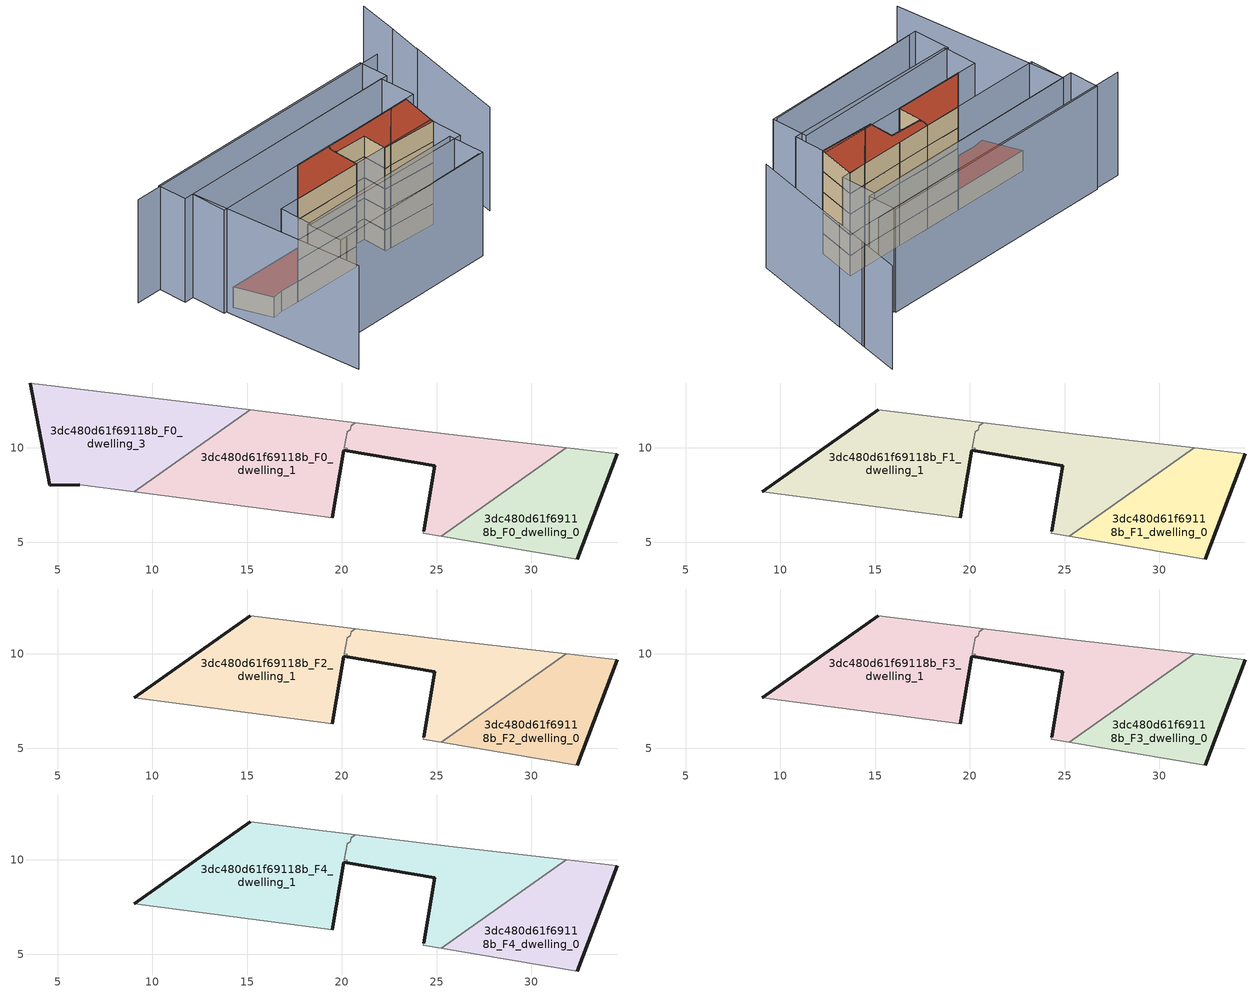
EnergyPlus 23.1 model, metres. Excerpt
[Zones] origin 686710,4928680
3dc480d61f69118b_F0_dwelling_0
 floor ground (EU_floor_Construction): 32.43,4.12 34.54,9.68 31.85,9.99 25.24,5.33 z0
 wall outside (EU_wall_Construction): 34.54,9.68 32.43,4.12 z0:3
 wall adiabatic (EU_wall_Construction): 31.85,9.99 34.54,9.68 / 32.43,4.12 25.24,5.33 z0:3
 wall to 3dc480d61f69118b_F0_dwelling_1 (EU_wall_Construction): 25.24,5.32 31.85,9.99 z0:3
3dc480d61f69118b_F0_dwelling_1
 floor ground (EU_floor_Construction): 19.48,6.3 20.1,9.85 20.25,9.83 20.27,9.97 20.13,10 20.27,10.83 20.45,10.96 20.48,11.17 20.69,11.32 15.16,11.99 9.03,7.67 z0; 31.85,9.99 25.64,10.71 20.69,11.32 20.48,11.17 20.45,10.96 20.27,10.83 20.13,10 20.27,9.97 20.25,9.83 24.9,9.03 24.32,5.59 24.3,5.48 25.24,5.33 z0
 wall outside (EU_wall_Construction): 24.32,5.59 24.9,9.03 20.25,9.83 z0:3
 wall adiabatic (EU_wall_Construction): 20.69,11.32 25.64,10.71 31.85,9.99 / 25.24,5.33 24.3,5.48 24.32,5.59 z0:3
 wall to 3dc480d61f69118b_F0_dwelling_2 (EU_wall_Construction): 20.25,9.83 20.28,9.97 / 20.27,9.97 20.13,10 20.27,10.83 20.45,10.96 20.48,11.17 20.69,11.32 z0:3
3dc480d61f69118b_F0_dwelling_2
 floor ground (EU_floor_Construction): 19.48,6.3 20.1,9.85 20.25,9.83 20.27,9.97 20.13,10 20.27,10.83 20.45,10.96 20.48,11.17 20.69,11.32 15.16,11.99 9.03,7.67 z0; 31.85,9.99 25.64,10.71 20.69,11.32 20.48,11.17 20.45,10.96 20.27,10.83 20.13,10 20.27,9.97 20.25,9.83 24.9,9.03 24.32,5.59 24.3,5.48 25.24,5.33 z0
 wall outside (EU_wall_Construction): 20.25,9.83 20.1,9.85 19.48,6.3 z0:3
 wall adiabatic (EU_wall_Construction): 15.16,11.99 20.69,11.32 / 19.48,6.3 9.03,7.67 z0:3
 wall to 3dc480d61f69118b_F0_dwelling_3 (EU_wall_Construction): 9.03,7.67 15.16,11.99 z0:3
3dc480d61f69118b_F0_dwelling_3
 floor ground (EU_floor_Construction): 15.16,11.99 3.54,13.41 4.59,8 6.16,8.04 9.03,7.67 z0
 wall outside (EU_wall_Construction): 6.16,8.04 4.59,8 3.54,13.41 z0:3
 wall adiabatic (EU_wall_Construction): 3.54,13.41 15.16,11.99 / 9.03,7.67 6.16,8.04 z0:3
 roof outside (EU_roof_Construction): 15.16,11.99 9.03,7.67 6.16,8.04 4.59,8 3.54,13.41 z3
3dc480d61f69118b_F1_dwelling_0
 floor to 3dc480d61f69118b_F0_dwelling_0 (EU_floor_Construction): 32.43,4.12 34.54,9.68 31.85,9.99 25.24,5.33 z3
 wall outside (EU_wall_Construction): 34.54,9.68 32.43,4.12 z3:6
 wall adiabatic (EU_wall_Construction): 31.85,9.99 34.54,9.68 / 32.43,4.12 25.24,5.33 z3:6
 wall to 3dc480d61f69118b_F1_dwelling_1 (EU_wall_Construction): 25.24,5.32 31.85,9.99 z3:6
3dc480d61f69118b_F1_dwelling_1
 floor adiabatic (EU_floor_Construction): 31.85,9.99 25.64,10.71 20.69,11.32 20.48,11.17 20.45,10.96 20.27,10.83 20.13,10 20.27,9.97 20.25,9.83 24.9,9.03 24.32,5.59 24.3,5.48 25.24,5.33 z3; 19.48,6.3 20.1,9.85 20.25,9.83 20.27,9.97 20.13,10 20.27,10.83 20.45,10.96 20.48,11.17 20.69,11.32 15.16,11.99 9.03,7.67 z3
 wall outside (EU_wall_Construction): 24.32,5.59 24.9,9.03 20.25,9.83 z3:6
 wall adiabatic (EU_wall_Construction): 20.69,11.32 25.64,10.71 31.85,9.99 / 25.24,5.33 24.3,5.48 24.32,5.59 z3:6
 wall to 3dc480d61f69118b_F1_dwelling_2 (EU_wall_Construction): 20.25,9.83 20.28,9.97 / 20.27,9.97 20.13,10 20.27,10.83 20.45,10.96 20.48,11.17 20.69,11.32 z3:6
3dc480d61f69118b_F1_dwelling_2
 floor to 3dc480d61f69118b_F0_dwelling_2 (EU_floor_Construction): 19.48,6.3 20.1,9.85 20.25,9.83 20.27,9.97 20.13,10 20.27,10.83 20.45,10.96 20.48,11.17 20.69,11.32 15.16,11.99 9.03,7.67 z3; 31.85,9.99 25.64,10.71 20.69,11.32 20.48,11.17 20.45,10.96 20.27,10.83 20.13,10 20.27,9.97 20.25,9.83 24.9,9.03 24.32,5.59 24.3,5.48 25.24,5.33 z3
 wall outside (EU_wall_Construction): 9.03,7.67 15.16,11.99 / 20.25,9.83 20.1,9.85 19.48,6.3 z3:6
 wall adiabatic (EU_wall_Construction): 15.16,11.99 20.69,11.32 / 19.48,6.3 9.03,7.67 z3:6
3dc480d61f69118b_F2_dwelling_0
 floor to 3dc480d61f69118b_F1_dwelling_0 (EU_floor_Construction): 32.43,4.12 34.54,9.68 31.85,9.99 25.24,5.33 z6
 wall outside (EU_wall_Construction): 34.54,9.68 32.43,4.12 z6:9
 wall adiabatic (EU_wall_Construction): 31.85,9.99 34.54,9.68 / 32.43,4.12 25.24,5.33 z6:9
 wall to 3dc480d61f69118b_F2_dwelling_1 (EU_wall_Construction): 25.24,5.32 31.85,9.99 z6:9
3dc480d61f69118b_F2_dwelling_1
 floor adiabatic (EU_floor_Construction): 31.85,9.99 25.64,10.71 20.69,11.32 20.48,11.17 20.45,10.96 20.27,10.83 20.13,10 20.27,9.97 20.25,9.83 24.9,9.03 24.32,5.59 24.3,5.48 25.24,5.33 z6; 19.48,6.3 20.1,9.85 20.25,9.83 20.27,9.97 20.13,10 20.27,10.83 20.45,10.96 20.48,11.17 20.69,11.32 15.16,11.99 9.03,7.67 z6
 wall outside (EU_wall_Construction): 24.32,5.59 24.9,9.03 20.25,9.83 z6:9
 wall adiabatic (EU_wall_Construction): 20.69,11.32 25.64,10.71 31.85,9.99 / 25.24,5.33 24.3,5.48 24.32,5.59 z6:9
 wall to 3dc480d61f69118b_F2_dwelling_2 (EU_wall_Construction): 20.25,9.83 20.28,9.97 / 20.27,9.97 20.13,10 20.27,10.83 20.45,10.96 20.48,11.17 20.69,11.32 z6:9
3dc480d61f69118b_F2_dwelling_2
 floor to 3dc480d61f69118b_F1_dwelling_2 (EU_floor_Construction): 19.48,6.3 20.1,9.85 20.25,9.83 20.27,9.97 20.13,10 20.27,10.83 20.45,10.96 20.48,11.17 20.69,11.32 15.16,11.99 9.03,7.67 z6; 31.85,9.99 25.64,10.71 20.69,11.32 20.48,11.17 20.45,10.96 20.27,10.83 20.13,10 20.27,9.97 20.25,9.83 24.9,9.03 24.32,5.59 24.3,5.48 25.24,5.33 z6
 wall outside (EU_wall_Construction): 9.03,7.67 15.16,11.99 / 20.25,9.83 20.1,9.85 19.48,6.3 z6:9
 wall adiabatic (EU_wall_Construction): 15.16,11.99 20.69,11.32 / 19.48,6.3 9.03,7.67 z6:9
3dc480d61f69118b_F3_dwelling_0
 floor to 3dc480d61f69118b_F2_dwelling_0 (EU_floor_Construction): 32.43,4.12 34.54,9.68 31.85,9.99 25.24,5.33 z9
 wall outside (EU_wall_Construction): 34.54,9.68 32.43,4.12 z9:12
 wall adiabatic (EU_wall_Construction): 31.85,9.99 34.54,9.68 / 32.43,4.12 25.24,5.33 z9:12
 wall to 3dc480d61f69118b_F3_dwelling_1 (EU_wall_Construction): 25.24,5.32 31.85,9.99 z9:12
3dc480d61f69118b_F3_dwelling_1
 floor adiabatic (EU_floor_Construction): 31.85,9.99 25.64,10.71 20.69,11.32 20.48,11.17 20.45,10.96 20.27,10.83 20.13,10 20.27,9.97 20.25,9.83 24.9,9.03 24.32,5.59 24.3,5.48 25.24,5.33 z9; 19.48,6.3 20.1,9.85 20.25,9.83 20.27,9.97 20.13,10 20.27,10.83 20.45,10.96 20.48,11.17 20.69,11.32 15.16,11.99 9.03,7.67 z9
 wall outside (EU_wall_Construction): 24.32,5.59 24.9,9.03 20.25,9.83 z9:12
 wall adiabatic (EU_wall_Construction): 20.69,11.32 25.64,10.71 31.85,9.99 / 25.24,5.33 24.3,5.48 24.32,5.59 z9:12
 wall to 3dc480d61f69118b_F3_dwelling_2 (EU_wall_Construction): 20.25,9.83 20.28,9.97 / 20.27,9.97 20.13,10 20.27,10.83 20.45,10.96 20.48,11.17 20.69,11.32 z9:12
3dc480d61f69118b_F3_dwelling_2
 floor to 3dc480d61f69118b_F2_dwelling_2 (EU_floor_Construction): 19.48,6.3 20.1,9.85 20.25,9.83 20.27,9.97 20.13,10 20.27,10.83 20.45,10.96 20.48,11.17 20.69,11.32 15.16,11.99 9.03,7.67 z9; 31.85,9.99 25.64,10.71 20.69,11.32 20.48,11.17 20.45,10.96 20.27,10.83 20.13,10 20.27,9.97 20.25,9.83 24.9,9.03 24.32,5.59 24.3,5.48 25.24,5.33 z9
 wall outside (EU_wall_Construction): 9.03,7.67 15.16,11.99 / 20.25,9.83 20.1,9.85 19.48,6.3 z9:12
 wall adiabatic (EU_wall_Construction): 15.16,11.99 20.69,11.32 / 19.48,6.3 9.03,7.67 z9:12
3dc480d61f69118b_F4_dwelling_0
 floor to 3dc480d61f69118b_F3_dwelling_0 (EU_floor_Construction): 32.43,4.12 34.54,9.68 31.85,9.99 25.24,5.33 z12
 wall outside (EU_wall_Construction): 34.54,9.68 32.43,4.12 z12:15
 wall adiabatic (EU_wall_Construction): 31.85,9.99 34.54,9.68 / 32.43,4.12 25.24,5.33 z12:15
 wall to 3dc480d61f69118b_F4_dwelling_1 (EU_wall_Construction): 25.24,5.32 31.85,9.99 z12:15
 roof outside (EU_roof_Construction): 34.54,9.68 32.43,4.12 25.24,5.33 31.85,9.99 z15
3dc480d61f69118b_F4_dwelling_1
 floor adiabatic (EU_floor_Construction): 31.85,9.99 25.64,10.71 20.69,11.32 20.48,11.17 20.45,10.96 20.27,10.83 20.13,10 20.27,9.97 20.25,9.83 24.9,9.03 24.32,5.59 24.3,5.48 25.24,5.33 z12; 19.48,6.3 20.1,9.85 20.25,9.83 20.27,9.97 20.13,10 20.27,10.83 20.45,10.96 20.48,11.17 20.69,11.32 15.16,11.99 9.03,7.67 z12
 wall outside (EU_wall_Construction): 24.32,5.59 24.9,9.03 20.25,9.83 z12:15
 wall adiabatic (EU_wall_Construction): 20.69,11.32 25.64,10.71 31.85,9.99 / 25.24,5.33 24.3,5.48 24.32,5.59 z12:15
 wall to 3dc480d61f69118b_F4_dwelling_2 (EU_wall_Construction): 20.25,9.83 20.28,9.97 / 20.27,9.97 20.13,10 20.27,10.83 20.45,10.96 20.48,11.17 20.69,11.32 z12:15
 roof outside (EU_roof_Construction): 31.85,9.99 25.24,5.33 24.3,5.48 24.32,5.59 24.9,9.03 20.25,9.83 20.27,9.97 20.13,10 20.27,10.83 20.45,10.96 20.48,11.17 20.69,11.32 25.64,10.71 z15; 20.69,11.32 20.48,11.17 20.45,10.96 20.27,10.83 20.13,10 20.27,9.97 20.25,9.83 20.1,9.85 19.48,6.3 9.03,7.67 15.16,11.99 z15
3dc480d61f69118b_F4_dwelling_2
 floor to 3dc480d61f69118b_F3_dwelling_2 (EU_floor_Construction): 19.48,6.3 20.1,9.85 20.25,9.83 20.27,9.97 20.13,10 20.27,10.83 20.45,10.96 20.48,11.17 20.69,11.32 15.16,11.99 9.03,7.67 z12; 31.85,9.99 25.64,10.71 20.69,11.32 20.48,11.17 20.45,10.96 20.27,10.83 20.13,10 20.27,9.97 20.25,9.83 24.9,9.03 24.32,5.59 24.3,5.48 25.24,5.33 z12
 wall outside (EU_wall_Construction): 9.03,7.67 15.16,11.99 / 20.25,9.83 20.1,9.85 19.48,6.3 z12:15
 wall adiabatic (EU_wall_Construction): 15.16,11.99 20.69,11.32 / 19.48,6.3 9.03,7.67 z12:15
 roof outside (EU_roof_Construction): 31.85,9.99 25.24,5.33 24.3,5.48 24.32,5.59 24.9,9.03 20.25,9.83 20.27,9.97 20.13,10 20.27,10.83 20.45,10.96 20.48,11.17 20.69,11.32 25.64,10.71 z15; 20.69,11.32 20.48,11.17 20.45,10.96 20.27,10.83 20.13,10 20.27,9.97 20.25,9.83 20.1,9.85 19.48,6.3 9.03,7.67 15.16,11.99 z15
shading: 5.75,-1.95 29.86,-4.48 / 2.57,18.53 1.4,-6.84 / 38.88,0.28 44.3,15.01 / 44.19,14.85 46.12,19.98 / 45.98,19.58 48.13,25.6 / 40.48,18.14 -2.27,23.36 / 30.3,-4.7 4.65,-1.82 / 4.65,-1.82 5.24,3.49 / 5.24,3.49 30.9,0.61 / 30.9,0.61 30.3,-4.7 / 31.85,-0.29 5.52,3.17 / 5.52,3.17 6.16,8.05 / 6.16,8.05 32.49,4.59 / 32.49,4.59 31.85,-0.29 / 2.52,18.66 36.4,14.68 / 36.4,14.68 35.79,9.52 / 35.79,9.52 1.91,13.5 / 1.91,13.5 2.52,18.66 / 37.28,14.49 1.18,18.82 / 1.18,18.82 1.69,23.1 / 1.69,23.1 37.8,18.77 / 37.8,18.77 37.28,14.49 z0:15
[Building]
EU S2 Campaign: North Axis=0; Terrain=City; Solar Distribution=FullExterior
[Site:Location]
Bologna: Latitude=44.5; Longitude=11.25; Time Zone=1; Elevation=37
[SizingPeriod:WeatherFileDays]
AnnualSizingPeriod: Begin Month=1; Begin Day of Month=1; End Month=12; End Day of Month=31; Day of Week for Start Day=Monday; Use Weather File Daylight Saving Period=No; Use Weather File Rain and Snow Indicators=No
[MATERIAL]
EU_InternalMass_Material: Roughness=MediumRough; Thickness=0.1; Conductivity=1; Density=1800; Specific Heat=900; Thermal Absorptance=0.9; Solar Absorptance=0.7; Visible Absorptance=0.7
[MATERIAL:NOMASS] Roughness=MediumRough; Thermal Absorptance=0.9; Solar Absorptance=0.7; Visible Absorptance=0.7
Name | Thermal Resistance
EU_wall_NoMass | 0.905828
EU_roof_NoMass | 0.37593
EU_floor_NoMass | 0.67114
[CONSTRUCTION]
EU_wall_Construction: EU_wall_NoMass
EU_roof_Construction: EU_roof_NoMass
EU_floor_Construction: EU_floor_NoMass
EU_InternalMass_Construction: EU_InternalMass_Material
[ZONE] Type=1; Multiplier=1; Ceiling Height=autocalculate; Floor Area=autocalculate; Part of Total Floor Area=Yes
Name | Volume
3dc480d61f69118b_F0_dwelling_0 | 85.6948
3dc480d61f69118b_F1_dwelling_0; 3dc480d61f69118b_F2_dwelling_0; 3dc480d61f69118b_F3_dwelling_0; 3dc480d61f69118b_F4_dwelling_0 | 85.697
3dc480d61f69118b_F0_dwelling_1; 3dc480d61f69118b_F1_dwelling_1; 3dc480d61f69118b_F2_dwelling_1; 3dc480d61f69118b_F3_dwelling_1; 3dc480d61f69118b_F4_dwelling_1; 3dc480d61f69118b_F0_dwelling_2; 3dc480d61f69118b_F1_dwelling_2; 3dc480d61f69118b_F2_dwelling_2; 3dc480d61f69118b_F3_dwelling_2; 3dc480d61f69118b_F4_dwelling_2 | 206.547
3dc480d61f69118b_F0_dwelling_3 | 122.881
[INTERNALMASS] Construction=EU_InternalMass_Construction
Name | Zone or ZoneList | Surface Area
3dc480d61f69118b_F0_dwelling_0_EU_InternalMass | 3dc480d61f69118b_F0_dwelling_0 | 28.5651
3dc480d61f69118b_F0_dwelling_1_EU_InternalMass | 3dc480d61f69118b_F0_dwelling_1 | 28.5233
3dc480d61f69118b_F0_dwelling_2_EU_InternalMass | 3dc480d61f69118b_F0_dwelling_2 | 40.3259
3dc480d61f69118b_F0_dwelling_3_EU_InternalMass | 3dc480d61f69118b_F0_dwelling_3 | 40.9593
3dc480d61f69118b_F1_dwelling_0_EU_InternalMass | 3dc480d61f69118b_F1_dwelling_0 | 43.3798
3dc480d61f69118b_F1_dwelling_1_EU_InternalMass | 3dc480d61f69118b_F1_dwelling_1 | 43.6971
3dc480d61f69118b_F1_dwelling_2_EU_InternalMass | 3dc480d61f69118b_F1_dwelling_2 | 51.3051
3dc480d61f69118b_F2_dwelling_0_EU_InternalMass | 3dc480d61f69118b_F2_dwelling_0 | 43.3798
3dc480d61f69118b_F2_dwelling_1_EU_InternalMass | 3dc480d61f69118b_F2_dwelling_1 | 43.6971
3dc480d61f69118b_F2_dwelling_2_EU_InternalMass | 3dc480d61f69118b_F2_dwelling_2 | 51.3051
3dc480d61f69118b_F3_dwelling_0_EU_InternalMass | 3dc480d61f69118b_F3_dwelling_0 | 43.3798
3dc480d61f69118b_F3_dwelling_1_EU_InternalMass | 3dc480d61f69118b_F3_dwelling_1 | 43.6971
3dc480d61f69118b_F3_dwelling_2_EU_InternalMass | 3dc480d61f69118b_F3_dwelling_2 | 51.3051
3dc480d61f69118b_F4_dwelling_0_EU_InternalMass | 3dc480d61f69118b_F4_dwelling_0 | 43.3798
3dc480d61f69118b_F4_dwelling_1_EU_InternalMass | 3dc480d61f69118b_F4_dwelling_1 | 43.6971
3dc480d61f69118b_F4_dwelling_2_EU_InternalMass | 3dc480d61f69118b_F4_dwelling_2 | 51.3051
[OTHEREQUIPMENT] Fuel Type=Electricity; Design Level Calculation Method=Watts/Area; Power per Zone Floor Area=1; Fraction Latent=0; Fraction Radiant=0; Fraction Lost=0; Carbon Dioxide Generation Rate=0; EndUse Subcategory=EU_Step8_InternalGains
Name | Zone or ZoneList or Space or SpaceList | Schedule
EU_Step8_InternalGain_3dc480d61f69118b_F0_dwelling_0_f000 | 3dc480d61f69118b_F0_dwelling_0 | EU_Step8_GainSchedule_3dc480d61f69118b_F0_dwelling_0_f000
EU_Step8_InternalGain_3dc480d61f69118b_F0_dwelling_1_f000 | 3dc480d61f69118b_F0_dwelling_1 | EU_Step8_GainSchedule_3dc480d61f69118b_F0_dwelling_1_f000
EU_Step8_InternalGain_3dc480d61f69118b_F0_dwelling_2_f000 | 3dc480d61f69118b_F0_dwelling_2 | EU_Step8_GainSchedule_3dc480d61f69118b_F0_dwelling_2_f000
EU_Step8_InternalGain_3dc480d61f69118b_F0_dwelling_3_f000 | 3dc480d61f69118b_F0_dwelling_3 | EU_Step8_GainSchedule_3dc480d61f69118b_F0_dwelling_3_f000
EU_Step8_InternalGain_3dc480d61f69118b_F1_dwelling_0_f000 | 3dc480d61f69118b_F1_dwelling_0 | EU_Step8_GainSchedule_3dc480d61f69118b_F1_dwelling_0_f000
EU_Step8_InternalGain_3dc480d61f69118b_F1_dwelling_1_f000 | 3dc480d61f69118b_F1_dwelling_1 | EU_Step8_GainSchedule_3dc480d61f69118b_F1_dwelling_1_f000
EU_Step8_InternalGain_3dc480d61f69118b_F1_dwelling_2_f000 | 3dc480d61f69118b_F1_dwelling_2 | EU_Step8_GainSchedule_3dc480d61f69118b_F1_dwelling_2_f000
EU_Step8_InternalGain_3dc480d61f69118b_F2_dwelling_0_f000 | 3dc480d61f69118b_F2_dwelling_0 | EU_Step8_GainSchedule_3dc480d61f69118b_F2_dwelling_0_f000
EU_Step8_InternalGain_3dc480d61f69118b_F2_dwelling_1_f000 | 3dc480d61f69118b_F2_dwelling_1 | EU_Step8_GainSchedule_3dc480d61f69118b_F2_dwelling_1_f000
EU_Step8_InternalGain_3dc480d61f69118b_F2_dwelling_2_f000 | 3dc480d61f69118b_F2_dwelling_2 | EU_Step8_GainSchedule_3dc480d61f69118b_F2_dwelling_2_f000
EU_Step8_InternalGain_3dc480d61f69118b_F3_dwelling_0_f000 | 3dc480d61f69118b_F3_dwelling_0 | EU_Step8_GainSchedule_3dc480d61f69118b_F3_dwelling_0_f000
EU_Step8_InternalGain_3dc480d61f69118b_F3_dwelling_1_f000 | 3dc480d61f69118b_F3_dwelling_1 | EU_Step8_GainSchedule_3dc480d61f69118b_F3_dwelling_1_f000
EU_Step8_InternalGain_3dc480d61f69118b_F3_dwelling_2_f000 | 3dc480d61f69118b_F3_dwelling_2 | EU_Step8_GainSchedule_3dc480d61f69118b_F3_dwelling_2_f000
EU_Step8_InternalGain_3dc480d61f69118b_F4_dwelling_0_f000 | 3dc480d61f69118b_F4_dwelling_0 | EU_Step8_GainSchedule_3dc480d61f69118b_F4_dwelling_0_f000
EU_Step8_InternalGain_3dc480d61f69118b_F4_dwelling_1_f000 | 3dc480d61f69118b_F4_dwelling_1 | EU_Step8_GainSchedule_3dc480d61f69118b_F4_dwelling_1_f000
EU_Step8_InternalGain_3dc480d61f69118b_F4_dwelling_2_f000 | 3dc480d61f69118b_F4_dwelling_2 | EU_Step8_GainSchedule_3dc480d61f69118b_F4_dwelling_2_f000
[ZONEVENTILATION:DESIGNFLOWRATE] Schedule=EU_AlwaysOn; Design Flow Rate Calculation Method=AirChanges/Hour; Air Changes per Hour=0.73129; Ventilation Type=Natural; Fan Pressure Rise=0; Fan Total Efficiency=1; Constant Term Coefficient=1; Temperature Term Coefficient=0; Velocity Term Coefficient=0; Velocity Squared Term Coefficient=0; Minimum Indoor Temperature=-100; Maximum Indoor Temperature=100; Delta Temperature=-100; Minimum Outdoor Temperature=-100; Maximum Outdoor Temperature=100; Maximum Wind Speed=40
Name | Zone or ZoneList or Space or SpaceList
EU_ConstantAir_3dc480d61f69118b_F0_dwelling_0 | 3dc480d61f69118b_F0_dwelling_0
EU_ConstantAir_3dc480d61f69118b_F0_dwelling_1 | 3dc480d61f69118b_F0_dwelling_1
EU_ConstantAir_3dc480d61f69118b_F0_dwelling_2 | 3dc480d61f69118b_F0_dwelling_2
EU_ConstantAir_3dc480d61f69118b_F0_dwelling_3 | 3dc480d61f69118b_F0_dwelling_3
EU_ConstantAir_3dc480d61f69118b_F1_dwelling_0 | 3dc480d61f69118b_F1_dwelling_0
EU_ConstantAir_3dc480d61f69118b_F1_dwelling_1 | 3dc480d61f69118b_F1_dwelling_1
EU_ConstantAir_3dc480d61f69118b_F1_dwelling_2 | 3dc480d61f69118b_F1_dwelling_2
EU_ConstantAir_3dc480d61f69118b_F2_dwelling_0 | 3dc480d61f69118b_F2_dwelling_0
EU_ConstantAir_3dc480d61f69118b_F2_dwelling_1 | 3dc480d61f69118b_F2_dwelling_1
EU_ConstantAir_3dc480d61f69118b_F2_dwelling_2 | 3dc480d61f69118b_F2_dwelling_2
EU_ConstantAir_3dc480d61f69118b_F3_dwelling_0 | 3dc480d61f69118b_F3_dwelling_0
EU_ConstantAir_3dc480d61f69118b_F3_dwelling_1 | 3dc480d61f69118b_F3_dwelling_1
EU_ConstantAir_3dc480d61f69118b_F3_dwelling_2 | 3dc480d61f69118b_F3_dwelling_2
EU_ConstantAir_3dc480d61f69118b_F4_dwelling_0 | 3dc480d61f69118b_F4_dwelling_0
EU_ConstantAir_3dc480d61f69118b_F4_dwelling_1 | 3dc480d61f69118b_F4_dwelling_1
EU_ConstantAir_3dc480d61f69118b_F4_dwelling_2 | 3dc480d61f69118b_F4_dwelling_2
[HVACTEMPLATE:THERMOSTAT] Constant Heating Setpoint=20; Constant Cooling Setpoint=50
EU_HeatOnly_3dc480d61f69118b_F0_dwelling_0; EU_HeatOnly_3dc480d61f69118b_F0_dwelling_1; EU_HeatOnly_3dc480d61f69118b_F0_dwelling_2; EU_HeatOnly_3dc480d61f69118b_F0_dwelling_3; EU_HeatOnly_3dc480d61f69118b_F1_dwelling_0; EU_HeatOnly_3dc480d61f69118b_F1_dwelling_1; EU_HeatOnly_3dc480d61f69118b_F1_dwelling_2; EU_HeatOnly_3dc480d61f69118b_F2_dwelling_0; EU_HeatOnly_3dc480d61f69118b_F2_dwelling_1; EU_HeatOnly_3dc480d61f69118b_F2_dwelling_2; EU_HeatOnly_3dc480d61f69118b_F3_dwelling_0; EU_HeatOnly_3dc480d61f69118b_F3_dwelling_1; EU_HeatOnly_3dc480d61f69118b_F3_dwelling_2; EU_HeatOnly_3dc480d61f69118b_F4_dwelling_0; EU_HeatOnly_3dc480d61f69118b_F4_dwelling_1; EU_HeatOnly_3dc480d61f69118b_F4_dwelling_2
[HVACTEMPLATE:ZONE:IDEALLOADSAIRSYSTEM] System Availability Schedule=EU_AlwaysOn; Maximum Heating Supply Air Temperature=50; Minimum Cooling Supply Air Temperature=13; Maximum Heating Supply Air Humidity Ratio=0.0156; Minimum Cooling Supply Air Humidity Ratio=0.0077; Heating Limit=NoLimit; Cooling Limit=NoLimit; Heating Availability Schedule=EU_AlwaysOn; Cooling Availability Schedule=EU_CoolingOff; Dehumidification Control Type=ConstantSensibleHeatRatio; Cooling Sensible Heat Ratio=0.7; Dehumidification Setpoint=60; Humidification Control Type=None; Humidification Setpoint=30; Outdoor Air Method=None; Outdoor Air Flow Rate per Person=0.00944; Outdoor Air Flow Rate per Zone Floor Area=0; Outdoor Air Flow Rate per Zone=0; Demand Controlled Ventilation Type=None; Outdoor Air Economizer Type=NoEconomizer; Heat Recovery Type=None; Sensible Heat Recovery Effectiveness=0.7; Latent Heat Recovery Effectiveness=0.65
Name | Template Thermostat
3dc480d61f69118b_F0_dwelling_0 | EU_HeatOnly_3dc480d61f69118b_F0_dwelling_0
3dc480d61f69118b_F0_dwelling_1 | EU_HeatOnly_3dc480d61f69118b_F0_dwelling_1
3dc480d61f69118b_F0_dwelling_2 | EU_HeatOnly_3dc480d61f69118b_F0_dwelling_2
3dc480d61f69118b_F0_dwelling_3 | EU_HeatOnly_3dc480d61f69118b_F0_dwelling_3
3dc480d61f69118b_F1_dwelling_0 | EU_HeatOnly_3dc480d61f69118b_F1_dwelling_0
3dc480d61f69118b_F1_dwelling_1 | EU_HeatOnly_3dc480d61f69118b_F1_dwelling_1
3dc480d61f69118b_F1_dwelling_2 | EU_HeatOnly_3dc480d61f69118b_F1_dwelling_2
3dc480d61f69118b_F2_dwelling_0 | EU_HeatOnly_3dc480d61f69118b_F2_dwelling_0
3dc480d61f69118b_F2_dwelling_1 | EU_HeatOnly_3dc480d61f69118b_F2_dwelling_1
3dc480d61f69118b_F2_dwelling_2 | EU_HeatOnly_3dc480d61f69118b_F2_dwelling_2
3dc480d61f69118b_F3_dwelling_0 | EU_HeatOnly_3dc480d61f69118b_F3_dwelling_0
3dc480d61f69118b_F3_dwelling_1 | EU_HeatOnly_3dc480d61f69118b_F3_dwelling_1
3dc480d61f69118b_F3_dwelling_2 | EU_HeatOnly_3dc480d61f69118b_F3_dwelling_2
3dc480d61f69118b_F4_dwelling_0 | EU_HeatOnly_3dc480d61f69118b_F4_dwelling_0
3dc480d61f69118b_F4_dwelling_1 | EU_HeatOnly_3dc480d61f69118b_F4_dwelling_1
3dc480d61f69118b_F4_dwelling_2 | EU_HeatOnly_3dc480d61f69118b_F4_dwelling_2
[SIZING:ZONE] Zone Cooling Design Supply Air Temperature Input Method=SupplyAirTemperature; Zone Cooling Design Supply Air Temperature=13; Zone Heating Design Supply Air Temperature Input Method=SupplyAirTemperature; Zone Heating Design Supply Air Temperature=50; Zone Cooling Design Supply Air Humidity Ratio=0.008; Zone Heating Design Supply Air Humidity Ratio=0.008; Cooling Design Air Flow Method=DesignDay; Cooling Design Air Flow Rate=0; Cooling Minimum Air Flow per Zone Floor Area=0.000762; Cooling Minimum Air Flow=0; Cooling Minimum Air Flow Fraction=0.2; Heating Design Air Flow Method=DesignDay; Heating Design Air Flow Rate=0; Heating Maximum Air Flow per Zone Floor Area=0.002032; Heating Maximum Air Flow=0.141576; Heating Maximum Air Flow Fraction=0.3; Account for Dedicated Outdoor Air System=No; Dedicated Outdoor Air System Control Strategy=NeutralSupplyAir; Dedicated Outdoor Air Low Setpoint Temperature for Design=autosize; Dedicated Outdoor Air High Setpoint Temperature for Design=autosize; Zone Load Sizing Method=Sensible Load Only No Latent Load; Zone Latent Cooling Design Supply Air Humidity Ratio Input Method=HumidityRatioDifference; Zone Cooling Design Supply Air Humidity Ratio Difference=0.005; Zone Latent Heating Design Supply Air Humidity Ratio Input Method=HumidityRatioDifference; Zone Humidification Design Supply Air Humidity Ratio Difference=0.005
3dc480d61f69118b_F0_dwelling_0; 3dc480d61f69118b_F0_dwelling_1; 3dc480d61f69118b_F0_dwelling_2; 3dc480d61f69118b_F0_dwelling_3; 3dc480d61f69118b_F1_dwelling_0; 3dc480d61f69118b_F1_dwelling_1; 3dc480d61f69118b_F1_dwelling_2; 3dc480d61f69118b_F2_dwelling_0; 3dc480d61f69118b_F2_dwelling_1; 3dc480d61f69118b_F2_dwelling_2; 3dc480d61f69118b_F3_dwelling_0; 3dc480d61f69118b_F3_dwelling_1; 3dc480d61f69118b_F3_dwelling_2; 3dc480d61f69118b_F4_dwelling_0; 3dc480d61f69118b_F4_dwelling_1; 3dc480d61f69118b_F4_dwelling_2
[SCHEDULE:CONSTANT]
Name | Hourly Value
EU_AlwaysOn | 1
EU_CoolingOff | 0
[SCHEDULE:FILE] Column Number=1; Rows to Skip at Top=0; Number of Hours of Data=8760; Column Separator=Comma; Interpolate to Timestep=No; Minutes per Item=60; Adjust Schedule for Daylight Savings=Yes
Name | File
EU_Step8_GainSchedule_3dc480d61f69118b_F0_dwelling_0_f000 | ../../schedules/3dc480d61f69118b/3dc480d61f69118b_F0_dwelling_0_f000_gain.csv
EU_Step8_GainSchedule_3dc480d61f69118b_F0_dwelling_1_f000 | ../../schedules/3dc480d61f69118b/3dc480d61f69118b_F0_dwelling_1_f000_gain.csv
EU_Step8_GainSchedule_3dc480d61f69118b_F0_dwelling_2_f000 | ../../schedules/3dc480d61f69118b/3dc480d61f69118b_F0_dwelling_2_f000_gain.csv
EU_Step8_GainSchedule_3dc480d61f69118b_F0_dwelling_3_f000 | ../../schedules/3dc480d61f69118b/3dc480d61f69118b_F0_dwelling_3_f000_gain.csv
EU_Step8_GainSchedule_3dc480d61f69118b_F1_dwelling_0_f000 | ../../schedules/3dc480d61f69118b/3dc480d61f69118b_F1_dwelling_0_f000_gain.csv
EU_Step8_GainSchedule_3dc480d61f69118b_F1_dwelling_1_f000 | ../../schedules/3dc480d61f69118b/3dc480d61f69118b_F1_dwelling_1_f000_gain.csv
EU_Step8_GainSchedule_3dc480d61f69118b_F1_dwelling_2_f000 | ../../schedules/3dc480d61f69118b/3dc480d61f69118b_F1_dwelling_2_f000_gain.csv
EU_Step8_GainSchedule_3dc480d61f69118b_F2_dwelling_0_f000 | ../../schedules/3dc480d61f69118b/3dc480d61f69118b_F2_dwelling_0_f000_gain.csv
EU_Step8_GainSchedule_3dc480d61f69118b_F2_dwelling_1_f000 | ../../schedules/3dc480d61f69118b/3dc480d61f69118b_F2_dwelling_1_f000_gain.csv
EU_Step8_GainSchedule_3dc480d61f69118b_F2_dwelling_2_f000 | ../../schedules/3dc480d61f69118b/3dc480d61f69118b_F2_dwelling_2_f000_gain.csv
EU_Step8_GainSchedule_3dc480d61f69118b_F3_dwelling_0_f000 | ../../schedules/3dc480d61f69118b/3dc480d61f69118b_F3_dwelling_0_f000_gain.csv
EU_Step8_GainSchedule_3dc480d61f69118b_F3_dwelling_1_f000 | ../../schedules/3dc480d61f69118b/3dc480d61f69118b_F3_dwelling_1_f000_gain.csv
EU_Step8_GainSchedule_3dc480d61f69118b_F3_dwelling_2_f000 | ../../schedules/3dc480d61f69118b/3dc480d61f69118b_F3_dwelling_2_f000_gain.csv
EU_Step8_GainSchedule_3dc480d61f69118b_F4_dwelling_0_f000 | ../../schedules/3dc480d61f69118b/3dc480d61f69118b_F4_dwelling_0_f000_gain.csv
EU_Step8_GainSchedule_3dc480d61f69118b_F4_dwelling_1_f000 | ../../schedules/3dc480d61f69118b/3dc480d61f69118b_F4_dwelling_1_f000_gain.csv
EU_Step8_GainSchedule_3dc480d61f69118b_F4_dwelling_2_f000 | ../../schedules/3dc480d61f69118b/3dc480d61f69118b_F4_dwelling_2_f000_gain.csv
